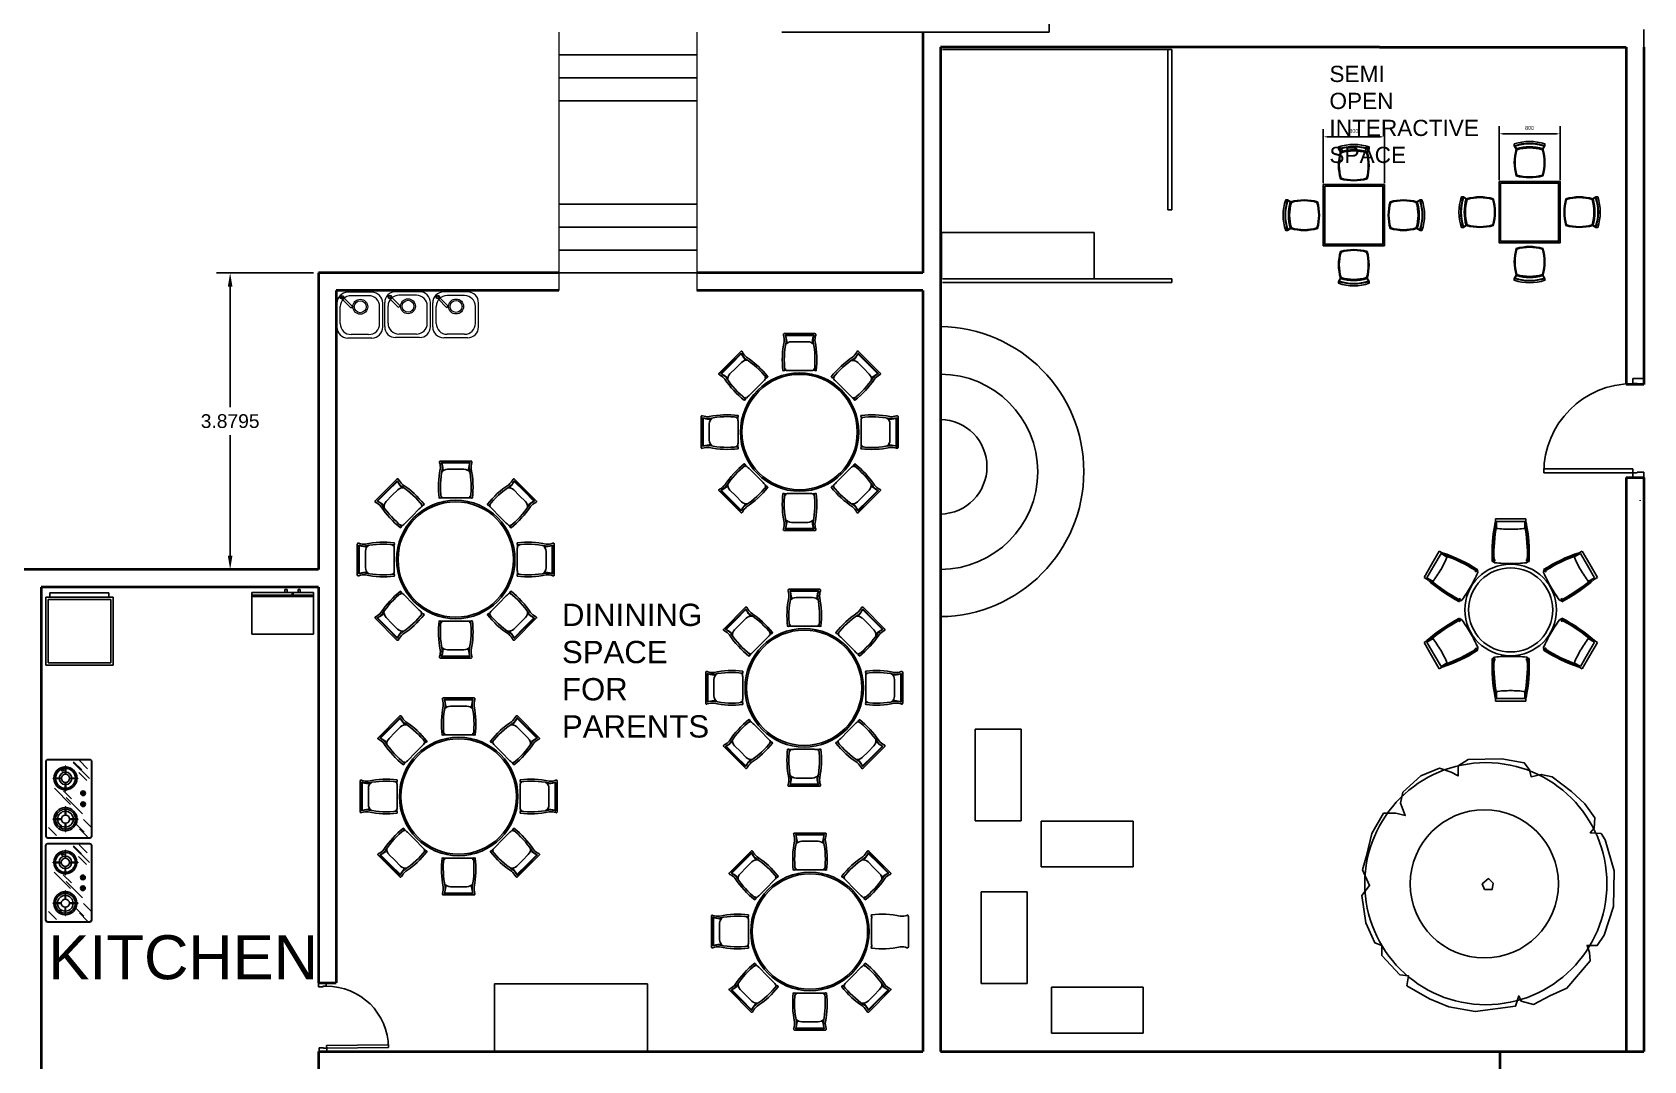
# Model space of a CAD drawing. Header units: metres. Extents: x -353 to 1688, y -477 to 135.
# Drawn here: x 468.83 to 489.92, y -353.58 to -340.12 of the extents above; entities that cross this region are included whole.
import ezdxf

# ---------------------------------------------------------------- set-up
doc = ezdxf.new("R2010")
doc.units = ezdxf.units.M
doc.header["$MEASUREMENT"] = 0
for name, color, linetype, lineweight in [('DIMENSION', 240, 'Continuous', 40), ('ELEVATION', 160, 'Continuous', 20), ('PLINTH', 7, 'Continuous', 20), ('WALL', 2, 'Continuous', 40)]:
    doc.layers.add(name, color=color, linetype=linetype, lineweight=lineweight)
for name, color, linetype in [('door space', 1, 'Continuous'), ('FUR', 7, 'Continuous'), ('ID-LOOSE', 31, 'Continuous'), ('ID-LOOSE2', 8, 'Continuous'), ('TREES', 82, 'Continuous'), ('WINDOW', 10, 'Continuous')]:
    doc.layers.add(name, color=color, linetype=linetype)
for name, color, linetype, plot in [('FURNITURE', 130, 'Continuous', False), ('STAIR', 231, 'Continuous', False), ('TEXT', 141, 'Continuous', False)]:
    doc.layers.add(name, color=color, linetype=linetype, plot=plot)
doc.styles.get("Standard").update_dxf_attribs({"font": 'arial.ttf'})
doc.dimstyles.new('Annotative', dxfattribs={"dimscale": 0, "dimtxt": 0.18, "dimasz": 0.18, "dimexe": 0.18, "dimexo": 0.0625, "dimgap": 0.09, "dimtad": 0, "dimtih": 1, "dimtoh": 1, "dimdec": 4, "dimzin": 0, "dimdsep": 46, "dimtxsty": 'Standard', "dimcen": 0.09, "dimadec": 0, "dimazin": 0, "dimtfac": 1, "dimtdec": 4, "dimtofl": 0, "dimtmove": 0, "dimatfit": 3, "dimfxl": 1, "dimtolj": 1, "dimtzin": 0, "dimarcsym": 0})
doc.dimstyles.new('ARCHITXT', dxfattribs={"dimtxt": 0.05, "dimasz": 0.05, "dimexe": 0.1, "dimexo": 0.02, "dimgap": 0.05, "dimtad": 1, "dimtih": 1, "dimtoh": 1, "dimdec": 0, "dimlfac": 1000, "dimzin": 0, "dimdsep": 46, "dimtxsty": 'Standard', "dimcen": 0.1, "dimdle": 0.18, "dimclrd": 15, "dimclre": 15, "dimclrt": 202, "dimadec": 0, "dimazin": 0, "dimtfac": 0.72, "dimtdec": 0, "dimtix": 1, "dimtmove": 2, "dimatfit": 3, "dimfxl": 1, "dimtolj": 1, "dimtzin": 0, "dimarcsym": 0})

# ---------------------------------------------------------------- blocks, each defined once
blk = doc.blocks.new('Simple tree 13_cad-block.com')
at = {"color": 0}
for points in [[(-1468, -1499), (-1766, -1175), (-1766, -1008), (-1883, -968), (-2037, -632), (-2103, -179), (-1973, -11), (-2089, 248), (-2025, 481), (-1935, 856), (-1740, 1192), (-1534, 1192), (-1378, 1153), (-1456, 1360), (-1416, 1541), (-1119, 1813), (-809, 1943), (-615, 1878), (-498, 1813), (-498, 1981), (-330, 2085), (227, 2098), (602, 2033), (692, 1917), (718, 1800), (886, 1839), (1068, 1800), (1391, 1555), (1611, 1348), (1779, 1115), (1766, 946), (1701, 868), (1883, 856), (1948, 752), (2102, 235), (2090, -361), (1934, -839), (1818, -1008), (1649, -1008), (1689, -1124), (1701, -1266), (1313, -1719), (1028, -1848), (757, -1991), (550, -1939), (511, -1848), (459, -2017), (-214, -2107), (-653, -2029), (-977, -1900), (-1352, -1681), (-1326, -1512)], [(-58, -76), (-97, 15), (6, 105), (84, 28), (71, -76)]]:
    blk.add_lwpolyline(points, close=True, dxfattribs=at)
blk = doc.blocks.new('A$C1D6968EA')
at = {"layer": 'ID-LOOSE2'}
for p, q in [((0.001, 0.385), (0.02, 0.387)), ((0.02, 0.387), (0.016, 0.396)), ((0.02, 0.387), (0.02, 0.396)), ((0.374, 0.201), (0.374, 0.308)), ((0.455, 0.201), (0.455, 0.385)), ((0.456, 0.201), (0.456, 0.385)), ((0.464, 0.201), (0.464, 0.385)), ((0.001, 0.017), (0.02, 0.016)), ((0.02, 0.016), (0.016, 0.006)), ((0.02, 0.016), (0.02, 0.006)), ((0.374, 0.201), (0.374, 0.094)), ((0.455, 0.201), (0.455, 0.018)), ((0.456, 0.201), (0.456, 0.018)), ((0.464, 0.201), (0.464, 0.017))]:
    blk.add_line(p, q, dxfattribs=at)
for centre, radius, start, end in [((0.137, -0.752), 1.154, 78.4357, 96.8363), ((-0.011, 0.389), 0.012, 341.7536, 26.5375), ((0.276, 0.307), 0.0978, 0.5164, 53.1927), ((0.346, 0.685), 0.317, 271.1591, 287.5641), ((0.394, 0.618), 0.241, 264.5513, 285.9626), ((0.454, 0.385), 0.000433, 341.7715, 99.2202), ((0.455, 0.385), 0.000725, 357.3762, 107.5208), ((0.461, 0.384), 0.00242, 10.345, 111.3742), ((0.137, 1.154), 1.154, 263.1637, 281.5643), ((-0.011, 0.014), 0.012, 333.4625, 18.2464), ((0.276, 0.095), 0.0978, 306.8073, 359.4836), ((0.346, -0.282), 0.317, 72.4359, 88.8409), ((0.394, -0.216), 0.241, 74.0374, 95.4487), ((0.454, 0.018), 0.000433, 260.7798, 18.2285), ((0.455, 0.018), 0.000725, 252.4792, 2.6238), ((0.461, 0.018), 0.00242, 248.6258, 349.655)]:
    blk.add_arc(centre, radius, start, end, dxfattribs=at)
blk = doc.blocks.new('A$C027E3DAA')
at = {"lineweight": 5}
for p, q in [((0, 100), (0, 320)), ((48, 356), (128, 276)), ((142, 290), (63, 369)), ((320, 420), (100, 420)), ((291, 388), (131, 388)), ((420, 100), (420, 320)), ((31, 132), (31, 288)), ((128, 276), (142, 290)), ((391, 132), (391, 288)), ((291, 32), (131, 32)), ((320, 0), (100, 0))]:
    blk.add_line(p, q, dxfattribs=at)
for centre, radius in [((47, 373), 16.5), ((47, 373), 8.24), ((214, 287), 68.5), ((214, 287), 54.8)]:
    blk.add_circle(centre, radius, dxfattribs=at)
for centre, start, end in [((100, 320), 90, 180), ((131, 288), 90, 180), ((291, 288), 0, 90), ((320, 320), 0, 90), ((100, 100), 180, 270), ((131, 132), 180, 270), ((291, 132), 270, 0), ((320, 100), 270, 0)]:
    blk.add_arc(centre, 100, start, end, dxfattribs=at)
blk = doc.blocks.new('A$C525172BA')
for p, q in [((24, 337), (101, 414)), ((178, 369), (183, 369)), ((321, 203), (476, 357)), ((572, 369), (567, 369)), ((63, 254), (63, 249)), ((232, 89), (387, 244)), ((299, 254), (299, 249)), ((374, 194), (452, 271)), ((451, 254), (451, 249)), ((568, 22), (722, 177)), ((651, 97), (728, 175)), ((687, 254), (687, 249)), ((10, 41), (87, 118)), ((55, 74), (132, 151)), ((101, 2), (178, 79)), ((178, 133), (183, 133)), ((550, 48), (627, 125)), ((572, 133), (567, 133)), ((661, 42), (739, 119))]:
    blk.add_line(p, q)
at = {"ltscale": 0.18}
for p, q in [((178, 297), (178, 369)), ((183, 297), (183, 369)), ((567, 297), (567, 369)), ((572, 297), (572, 369)), ((135, 254), (63, 254)), ((135, 249), (63, 249)), ((178, 207), (178, 133)), ((183, 207), (183, 133)), ((225, 254), (299, 254)), ((225, 249), (299, 249)), ((525, 254), (451, 254)), ((525, 249), (451, 249)), ((567, 207), (567, 133)), ((572, 207), (572, 133)), ((615, 254), (687, 254)), ((615, 249), (687, 249)), ((319, 100), (319, 69)), ((327, 100), (327, 69)), ((423, 100), (423, 69)), ((431, 100), (431, 69))]:
    blk.add_line(p, q, dxfattribs=at)
for points in [[(20, 0), (730, 0, 0.414214), (750, 20), (750, 420, 0.414214), (730, 440), (20, 440, 0.414214), (0, 420), (0, 20, 0.414214)], [(20, 3), (730, 3, 0.414214), (747, 20), (747, 420, 0.414214), (730, 437), (20, 437, 0.414214), (3, 420), (3, 20, 0.414214)]]:
    blk.add_lwpolyline(points, format="xyb", close=True)
for centre in [(109, 291), (115, 300), (643, 284), (647, 273)]:
    blk.add_circle(centre, 3.58)
for centre, radius in [((180, 252), 39), ((570, 252), 39), ((323, 84), 22.5), ((427, 84), 22.5)]:
    blk.add_circle(centre, radius, dxfattribs=at)
for centre, radius, start, end in [((180, 252), 110, 91.3023, 178.6977), ((180, 252), 95, 91.5918, 178.4082), ((180, 252), 75, 91.9102, 178.0898), ((180, 252), 110, 1.3023, 88.6977), ((180, 252), 95, 1.5918, 88.4082), ((180, 252), 75, 1.9102, 88.0898), ((570, 252), 110, 91.3023, 178.6977), ((570, 252), 95, 91.5918, 178.4082), ((570, 252), 60, 92.388, 177.612), ((570, 252), 110, 1.3023, 88.6977), ((570, 252), 60, 2.388, 87.612), ((570, 252), 95, 1.5918, 88.4082), ((180, 252), 110, 181.3023, 268.6977), ((180, 252), 95, 181.5918, 268.4082), ((180, 252), 75, 181.9102, 268.0898), ((134, 252), 2.64, 288.751, 71.249), ((180, 297), 2.52, 186.7354, 353.2646), ((180, 206), 2.69, 21.7885, 158.2115), ((180, 252), 75, 271.9102, 358.0898), ((180, 252), 110, 271.3023, 358.6977), ((180, 252), 95, 271.5918, 358.4082), ((226, 252), 2.67, 110.5507, 249.4493), ((570, 252), 110, 181.3023, 268.6977), ((570, 252), 95, 181.5918, 268.4082), ((570, 252), 60, 182.388, 267.612), ((524, 252), 2.63, 288.412, 71.588), ((570, 297), 2.51, 183.9579, 356.0421), ((570, 206), 2.63, 17.9418, 162.0582), ((570, 252), 60, 272.388, 357.612), ((570, 252), 110, 271.3023, 358.6977), ((570, 252), 95, 271.5918, 358.4082), ((615, 252), 2.58, 104.2945, 255.7055), ((323, 84), 18.5, 111.3237, 248.6763), ((317, 100), 2, 0, 111.3237), ((317, 69), 2, 248.6763, 0), ((329, 100), 2, 68.6763, 180), ((329, 69), 2, 180, 291.3237), ((323, 84), 18.5, 291.3237, 68.6763), ((427, 84), 18.5, 111.3237, 248.6763), ((421, 100), 2, 0, 111.3237), ((421, 69), 2, 248.6763, 0), ((433, 100), 2, 68.6763, 180), ((433, 69), 2, 180, 291.3237), ((427, 84), 18.5, 291.3237, 68.6763)]:
    blk.add_arc(centre, radius, start, end, dxfattribs=at)
blk = doc.blocks.new('A$C46405F3B')
for p, q in [((0, 565), (560, 565)), ((0, 0), (0, 565)), ((560, 565), (560, 0)), ((560, 0), (0, 0))]:
    blk.add_line(p, q)
for points in [[(540, 545), (20, 545), (20, 20), (540, 20)], [(34, 600), (523, 600), (523, 565), (34, 565)]]:
    blk.add_lwpolyline(points, close=True)
blk = doc.blocks.new('C12')
for p, q in [((-0.7013, -0.8734), (-0.7013, -0.0048)), ((0.5813, -0.0048), (-0.7013, -0.0048)), ((0.5813, -0.8734), (0.5813, -0.0048)), ((-0.7013, -0.7942), (0.5813, -0.7942)), ((-0.7013, -0.8208), (0.5813, -0.8208)), ((-0.2794, -0.8734), (-0.2794, -0.8208)), ((-0.2549, -0.8734), (-0.2549, -0.8208)), ((-0.4266, -0.9363), (-0.4266, -0.8713)), ((-0.3802, -0.8713), (-0.3802, -0.9363)), ((-0.1512, -0.8713), (-0.1512, -0.9363)), ((-0.1048, -0.9363), (-0.1048, -0.8713)), ((-0.7013, -0.8734), (0.5813, -0.8734)), ((-0.3802, -0.9363), (-0.4266, -0.9363)), ((-0.1512, -0.9363), (-0.1048, -0.9363))]:
    blk.add_line(p, q)
blk = doc.blocks.new('62438789')
at = {"xscale": 10, "zscale": 10}
blk.add_blockref('C12', (0.933, -0.007), dxfattribs=at)
blk = doc.blocks.new('REFRIG4')
at = {"xscale": 0.1, "zscale": 0.1}
blk.add_blockref('62438789', (-0.033, 0.012), dxfattribs=at)
blk = doc.blocks.new('A$C8043')
at = {"layer": 'ID-LOOSE'}
blk.add_lwpolyline([(0.377, 1.275, 0.142857), (0.377, 1.625), (0.402, 1.667), (0.402, 1.692, 0.16432), (0.002, 1.692), (0.002, 1.667), (0.027, 1.625, 0.142857), (0.027, 1.275, 0.142857)], format="xyb", close=True, dxfattribs=at)
at = {"layer": 'ID-LOOSE2'}
for points in [[(0.395, 1.664, 0.159203), (0.01, 1.664), (0.03, 1.631, -0.139716), (0.375, 1.631)], [(0.035, 1.283, -0.138299), (0.035, 1.617, -0.138299), (0.369, 1.617, -0.138299), (0.369, 1.283, -0.138299)]]:
    blk.add_lwpolyline(points, format="xyb", close=True, dxfattribs=at)
at = {"layer": 'ID-LOOSE2', "color": 4}
for centre, start, end in [((0.202, 1.075), 71.3371, 108.6629), ((0.202, 1.025), 73.7398, 106.2602)]:
    blk.add_arc(centre, 0.625, start, end, dxfattribs=at)
blk = doc.blocks.new('*D161')
at = {"layer": 'Defpoints', "color": 0, "transparency": 16777216}
for p in [(488.825, -341.452), (488.025, -342.077), (488.825, -342.077)]:
    blk.add_point(p, dxfattribs=at)
at = {"layer": 'FURNITURE', "color": 15, "lineweight": -2, "transparency": 16777216}
for p, q in [((488.025, -342.057), (488.025, -341.352)), ((488.825, -342.057), (488.825, -341.352)), ((488.075, -341.452), (488.775, -341.452))]:
    blk.add_line(p, q, dxfattribs=at)
at = {"layer": 'FURNITURE', "color": 15, "transparency": 16777216}
for points in [[(488.075, -341.443), (488.075, -341.46), (488.025, -341.452)], [(488.775, -341.443), (488.775, -341.46), (488.825, -341.452)]]:
    blk.add_solid(points, dxfattribs=at)
at = {"layer": 'FURNITURE', "color": 202, "transparency": 16777216, "insert": (488.425, -341.376), "char_height": 0.05, "attachment_point": 5}
blk.add_mtext('\\A1;800', dxfattribs=at)
blk = doc.blocks.new('*D162')
at = {"layer": 'Defpoints', "color": 0, "transparency": 16777216}
for p in [(486.525, -341.491), (485.725, -342.116), (486.525, -342.116)]:
    blk.add_point(p, dxfattribs=at)
at = {"layer": 'FURNITURE', "color": 15, "lineweight": -2, "transparency": 16777216}
for p, q in [((485.725, -342.096), (485.725, -341.391)), ((486.525, -342.096), (486.525, -341.391)), ((485.775, -341.491), (486.475, -341.491))]:
    blk.add_line(p, q, dxfattribs=at)
at = {"layer": 'FURNITURE', "color": 15, "transparency": 16777216}
for points in [[(485.775, -341.483), (485.775, -341.5), (485.725, -341.491)], [(486.475, -341.483), (486.475, -341.5), (486.525, -341.491)]]:
    blk.add_solid(points, dxfattribs=at)
at = {"layer": 'FURNITURE', "color": 202, "transparency": 16777216, "insert": (486.125, -341.416), "char_height": 0.05, "attachment_point": 5}
blk.add_mtext('\\A1;800', dxfattribs=at)
blk = doc.blocks.new('CH-5')
at = {"layer": 'FUR', "color": 40}
for p, q in [((-199, 280), (-199, 324)), ((-199, 324), (1, 324)), ((201, 324), (1, 324)), ((201, 280), (201, 324)), ((-216, -208), (-206, -208)), ((218, -208), (208, -208)), ((-225, -234), (-205, -233)), ((227, -234), (207, -233))]:
    blk.add_line(p, q, dxfattribs=at)
at = {"layer": 'FUR', "color": 32}
for p, q in [((-199, 280), (-184, 280)), ((-183, 197), (-183, 289)), ((-183, 289), (1, 289)), ((185, 289), (1, 289)), ((185, 197), (185, 289)), ((201, 280), (186, 280)), ((-225, -234), (-240, -234)), ((227, -234), (242, -234))]:
    blk.add_line(p, q, dxfattribs=at)
for centre, radius, start, end in [((1822, -139), 2065, 168.2772, 182.6507), ((-1820, -139), 2065, 357.3493, 11.7228), ((-205, -233), 20, 182.6507, 264.361), ((1, 1852), 2115, 264.361, 270), ((1, 1852), 2115, 270, 275.639), ((207, -233), 20, 275.639, 357.3493)]:
    blk.add_arc(centre, radius, start, end, dxfattribs=at)
at = {"layer": 'FUR', "color": 40}
for centre, radius, start, end in [((1822, -139), 2050, 168.1902, 182.6507), ((1822, -139), 2040, 169.5139, 181.9483), ((-1820, -139), 2040, 358.0517, 10.4861), ((-1820, -139), 2050, 357.3493, 11.8098), ((14, 1799), 1614, 262.7905, 269.5563), ((-12, 1799), 1614, 270.4437, 277.2095), ((1822, -139), 2030, 181.9449, 182.6507), ((-1820, -139), 2030, 357.3493, 358.0551)]:
    blk.add_arc(centre, radius, start, end, dxfattribs=at)
blk = doc.blocks.new('RT-SET5')
at = {"layer": 'FUR', "color": 32}
blk.add_circle((1, -18), 600, dxfattribs=at)
at = {"layer": 'FUR', "color": 40}
blk.add_circle((1, -18), 550, dxfattribs=at)
at = {"color": 2}
blk.add_blockref('CH-5', (0, 852), dxfattribs=at)
for p, rotation in [((-753, 416), 59.99999999999999), ((754, 418), 299.9999999999999), ((-752, -454), 120), ((755, -452), 240), ((2, -888), 180)]:
    blk.add_blockref('CH-5', p, dxfattribs=dict(at, rotation=rotation))
blk = doc.blocks.new('*D172')
at = {"layer": 'Defpoints', "color": 0, "transparency": 16777216}
for p in [(472.575, -343.272), (471.42, -347.152), (472.575, -347.152)]:
    blk.add_point(p, dxfattribs=at)
at = {"layer": 'DIMENSION', "color": 0, "lineweight": -2, "transparency": 16777216}
for p, q in [((472.513, -343.272), (471.24, -343.272)), ((471.42, -343.452), (471.42, -345.03)), ((471.42, -346.972), (471.42, -345.394)), ((472.513, -347.152), (471.24, -347.152))]:
    blk.add_line(p, q, dxfattribs=at)
at = {"layer": 'DIMENSION', "color": 0, "transparency": 16777216}
for points in [[(471.39, -343.452), (471.45, -343.452), (471.42, -343.272)], [(471.39, -346.972), (471.45, -346.972), (471.42, -347.152)]]:
    blk.add_solid(points, dxfattribs=at)
at = {"layer": 'DIMENSION', "color": 0, "transparency": 16777216, "insert": (471.42, -345.212), "char_height": 0.18, "attachment_point": 5}
blk.add_mtext('\\A1;3.8795', dxfattribs=at)

msp = doc.modelspace()

# ---------------------------------------------------------------- linework, layer by layer
for p, q in [((489.91921, -344.73326), (489.91921, -340.31936)), ((489.68921, -345.95084), (489.68921, -345.95084)), ((489.68921, -345.95084), (489.68921, -345.95084))]:
    msp.add_line(p, q)
at = {"layer": 'Defpoints'}
msp.add_line((489.91823, -340.08883), (489.91921, -340.31936), dxfattribs=at)
at = {"layer": 'door space'}
for p, q in [((489.77527, -344.65542), (489.77527, -344.72019)), ((489.91921, -344.65542), (489.77527, -344.65542)), ((489.83284, -344.72019), (489.77527, -344.72019)), ((489.83284, -344.72019), (489.83284, -344.72739)), ((489.91921, -344.72739), (489.83284, -344.72739)), ((489.91921, -344.72739), (489.91921, -344.65542)), ((489.77527, -345.83569), (488.60939, -345.83569)), ((489.77527, -345.88607), (489.77527, -345.83569)), ((488.60939, -345.88607), (489.77527, -345.88607)), ((489.77527, -345.88607), (489.77527, -345.95084)), ((489.77527, -345.88607), (489.83284, -345.88607)), ((489.77527, -345.95084), (489.91921, -345.95084)), ((489.83284, -345.87887), (489.91921, -345.87887)), ((489.91921, -345.95084), (489.91921, -345.87887)), ((489.87004, -346.24645), (489.87004, -346.25365)), ((472.57466, -352.56229), (472.67466, -352.56129)), ((472.57516, -352.61229), (472.57466, -352.56229)), ((472.63511, -352.60669), (472.67511, -352.60628)), ((472.63511, -352.60669), (472.63516, -352.61169)), ((472.67466, -352.56129), (472.67511, -352.60628)), ((472.57516, -352.61229), (472.63516, -352.61169)), ((472.64319, -353.41165), (472.58319, -353.41225)), ((472.5837, -353.46225), (472.58319, -353.41225)), ((472.64319, -353.41165), (472.64324, -353.41665)), ((472.68324, -353.41624), (472.64324, -353.41665)), ((472.68289, -353.38125), (473.49285, -353.37312)), ((472.68324, -353.41624), (472.68289, -353.38125)), ((473.4932, -353.40811), (472.68324, -353.41624)), ((472.68324, -353.41624), (472.68369, -353.46124)), ((472.68369, -353.46124), (472.5837, -353.46225))]:
    msp.add_line(p, q, dxfattribs=at)
msp.add_ellipse((489.77527, -345.88607), major_axis=(-0.8244, -0.8244), ratio=1, start_param=3.92699082, end_param=5.49778714, dxfattribs=at)
at = {"layer": 'door space', "extrusion": (0, 0, -1)}
msp.add_ellipse((472.68324, -353.41624), major_axis=(0.57848, -0.56698), ratio=1, start_param=3.92699082, end_param=5.49778714, dxfattribs=at)
at = {"layer": 'ELEVATION'}
for p, q in [((472.80532, -352.19095), (472.8031, -352.19093)), ((479.71532, -353.46069), (479.71533, -353.46161))]:
    msp.add_line(p, q, dxfattribs=at)
at = {"layer": 'FURNITURE'}
for p, q in [((480.74296, -340.34863), (483.74296, -340.34863)), ((483.69296, -340.34863), (483.69296, -342.44863)), ((483.74296, -340.34863), (483.74296, -342.44863)), ((483.74296, -342.44863), (483.69296, -342.44863)), ((480.72822, -343.34278), (480.72822, -342.74278)), ((480.72822, -342.74278), (482.72822, -342.74278)), ((482.72822, -342.74278), (482.72822, -343.34278)), ((483.74296, -343.34863), (480.74296, -343.34863)), ((483.74296, -343.39863), (480.74296, -343.39863)), ((483.74296, -343.34863), (483.74296, -343.39863)), ((481.76947, -349.24162), (481.16947, -349.24162)), ((481.16947, -349.24162), (481.16947, -350.44162)), ((481.76947, -350.44162), (481.76947, -349.24162)), ((481.16947, -350.44162), (481.76947, -350.44162)), ((482.03551, -350.44372), (482.63551, -350.44372)), ((482.03551, -351.04372), (482.03551, -350.44372)), ((482.63551, -350.44372), (483.23551, -350.44372)), ((483.23551, -350.44372), (483.23551, -351.04372)), ((483.23551, -351.04372), (482.03551, -351.04372)), ((481.84835, -351.37011), (481.24835, -351.37011)), ((481.24835, -351.37011), (481.24835, -352.57011)), ((481.84835, -352.57011), (481.84835, -351.37011)), ((474.87985, -353.47324), (474.87985, -352.57324)), ((476.87985, -352.57324), (474.87985, -352.57324)), ((476.87985, -353.47324), (476.87985, -352.57324)), ((481.24835, -352.57011), (481.84835, -352.57011)), ((482.16748, -352.61946), (482.76748, -352.61946)), ((482.16748, -353.21946), (482.16748, -352.61946)), ((482.76748, -352.61946), (483.36748, -352.61946)), ((483.36748, -352.61946), (483.36748, -353.21946)), ((483.36748, -353.21946), (482.16748, -353.21946))]:
    msp.add_line(p, q, dxfattribs=at)
for points in [[(485.72498, -342.11626), (486.52498, -342.11626), (486.52498, -342.91626), (485.72498, -342.91626)], [(485.74498, -342.13626), (486.50498, -342.13626), (486.50498, -342.89626), (485.74498, -342.89626)], [(488.02536, -342.07677), (488.82536, -342.07677), (488.82536, -342.87677), (488.02536, -342.87677)], [(488.04536, -342.09677), (488.80536, -342.09677), (488.80536, -342.85677), (488.04536, -342.85677)]]:
    msp.add_lwpolyline(points, close=True, dxfattribs=at)
for points in [[(479.0837, -344.08483, 0.10252325), (479.07412, -344.17222, -0.08046065), (479.08969, -344.54945, -0.30229994), (479.06527, -344.54652, 0.1979323), (479.05612, -344.54586, -0.02819302), (479.00206, -344.54945), (478.87201, -344.54945), (478.74196, -344.54945, -0.02819302), (478.6879, -344.54586, 0.1979323), (478.67875, -344.54652, -0.30229994), (478.65433, -344.54945, -0.08046065), (478.6699, -344.17222, 0.10252325), (478.66032, -344.08483, -0.58711132), (478.6711, -344.06565), (479.07292, -344.06565, -0.58711132)], [(478.12394, -344.307, 0.10252325), (478.17896, -344.37557, -0.08046065), (478.45671, -344.6313, -0.30229994), (478.43737, -344.6465, 0.1979323), (478.43044, -344.6525, -0.02819302), (478.39474, -344.69327), (478.30279, -344.78523), (478.21083, -344.87718, -0.02819302), (478.17006, -344.91287, 0.1979323), (478.16407, -344.91981, -0.30229994), (478.14886, -344.93915, -0.08046065), (477.89314, -344.6614, 0.10252325), (477.82457, -344.60638, -0.58711132), (477.81863, -344.58519), (478.10276, -344.30106, -0.58711132)], [(479.91945, -344.60638, 0.10252325), (479.85088, -344.6614, -0.08046065), (479.59515, -344.93915, -0.30229994), (479.57995, -344.91981, 0.1979323), (479.57396, -344.91287, -0.02819302), (479.53319, -344.87718), (479.44123, -344.78523), (479.34927, -344.69327, -0.02819302), (479.31358, -344.6525, 0.1979323), (479.30665, -344.6465, -0.30229994), (479.28731, -344.6313, -0.08046065), (479.56506, -344.37557, 0.10252325), (479.62007, -344.307, -0.58711132), (479.64126, -344.30106), (479.92539, -344.58519, -0.58711132)], [(477.60239, -345.14276, 0.10252325), (477.68978, -345.15234, -0.08046065), (478.06701, -345.13677, -0.30229994), (478.06408, -345.16119, 0.1979323), (478.06342, -345.17033, -0.02819302), (478.06701, -345.2244), (478.06701, -345.35445), (478.06701, -345.48449, -0.02819302), (478.06342, -345.53856, 0.1979323), (478.06408, -345.5477, -0.30229994), (478.06701, -345.57213, -0.08046065), (477.68978, -345.55656, 0.10252325), (477.60239, -345.56614, -0.58711132), (477.58321, -345.55536), (477.58321, -345.15354, -0.58711132)], [(480.14163, -345.56614, 0.10252325), (480.05424, -345.55656, -0.08046065), (479.67701, -345.57213, -0.30229994), (479.67994, -345.5477, 0.1979323), (479.6806, -345.53856, -0.02819302), (479.67701, -345.48449), (479.67701, -345.35445), (479.67701, -345.2244, -0.02819302), (479.6806, -345.17033, 0.1979323), (479.67994, -345.16119, -0.30229994), (479.67701, -345.13677, -0.08046065), (480.05424, -345.15234, 0.10252325), (480.14163, -345.14276, -0.58711132), (480.16081, -345.15354), (480.16081, -345.55536, -0.58711132)], [(474.58424, -345.75245, 0.10252325), (474.57465, -345.83983, -0.08046065), (474.59023, -346.21706, -0.30229994), (474.5658, -346.21413, 0.1979323), (474.55666, -346.21347, -0.02819302), (474.50259, -346.21706), (474.37255, -346.21706), (474.2425, -346.21706, -0.02819302), (474.18843, -346.21347, 0.1979323), (474.17929, -346.21413, -0.30229994), (474.15486, -346.21706, -0.08046065), (474.17044, -345.83983, 0.10252325), (474.16085, -345.75245, -0.58711132), (474.17164, -345.73326), (474.57346, -345.73326, -0.58711132)], [(477.82457, -346.10251, 0.10252325), (477.89314, -346.0475, -0.08046065), (478.14886, -345.76974, -0.30229994), (478.16407, -345.78909, 0.1979323), (478.17006, -345.79602, -0.02819302), (478.21083, -345.83171), (478.30279, -345.92367), (478.39474, -346.01562, -0.02819302), (478.43044, -346.05639, 0.1979323), (478.43737, -346.06239, -0.30229994), (478.45671, -346.07759, -0.08046065), (478.17896, -346.33332, 0.10252325), (478.12394, -346.40189, -0.58711132), (478.10276, -346.40783), (477.81863, -346.1237, -0.58711132)], [(479.62007, -346.40189, 0.10252325), (479.56506, -346.33332, -0.08046065), (479.28731, -346.07759, -0.30229994), (479.30665, -346.06239, 0.1979323), (479.31358, -346.05639, -0.02819302), (479.34927, -346.01562), (479.44123, -345.92367), (479.53319, -345.83171, -0.02819302), (479.57396, -345.79602, 0.1979323), (479.57995, -345.78909, -0.30229994), (479.59515, -345.76974, -0.08046065), (479.85088, -346.0475, 0.10252325), (479.91945, -346.10251, -0.58711132), (479.92539, -346.1237), (479.64126, -346.40783, -0.58711132)], [(473.62448, -345.97462, 0.10252325), (473.67949, -346.04319, -0.08046065), (473.95725, -346.29892, -0.30229994), (473.93791, -346.31412, 0.1979323), (473.93097, -346.32011, -0.02819302), (473.89528, -346.36088), (473.80332, -346.45284), (473.71137, -346.5448, -0.02819302), (473.6706, -346.58049, 0.1979323), (473.6646, -346.58742, -0.30229994), (473.6494, -346.60676, -0.08046065), (473.39367, -346.32901, 0.10252325), (473.3251, -346.274, -0.58711132), (473.31916, -346.25281), (473.60329, -345.96868, -0.58711132)], [(475.41999, -346.274, 0.10252325), (475.35142, -346.32901, -0.08046065), (475.09569, -346.60676, -0.30229994), (475.08049, -346.58742, 0.1979323), (475.07449, -346.58049, -0.02819302), (475.03372, -346.5448), (474.94177, -346.45284), (474.84981, -346.36088, -0.02819302), (474.81412, -346.32011, 0.1979323), (474.80718, -346.31412, -0.30229994), (474.78784, -346.29892, -0.08046065), (475.0656, -346.04319, 0.10252325), (475.12061, -345.97462, -0.58711132), (475.1418, -345.96868), (475.42593, -346.25281, -0.58711132)], [(478.66032, -346.62406, 0.10252325), (478.6699, -346.53668, -0.08046065), (478.65433, -346.15945, -0.30229994), (478.67875, -346.16238, 0.1979323), (478.6879, -346.16304, -0.02819302), (478.74196, -346.15945), (478.87201, -346.15945), (479.00206, -346.15945, -0.02819302), (479.05612, -346.16304, 0.1979323), (479.06527, -346.16238, -0.30229994), (479.08969, -346.15945, -0.08046065), (479.07412, -346.53668, 0.10252325), (479.0837, -346.62406, -0.58711132), (479.07292, -346.64325), (478.6711, -346.64325, -0.58711132)], [(473.10293, -346.81037, 0.10252325), (473.19032, -346.81995, -0.08046065), (473.56755, -346.80438, -0.30229994), (473.56462, -346.8288, 0.1979323), (473.56395, -346.83795, -0.02819302), (473.56755, -346.89202), (473.56755, -347.02206), (473.56755, -347.15211, -0.02819302), (473.56395, -347.20617, 0.1979323), (473.56462, -347.21532, -0.30229994), (473.56755, -347.23974, -0.08046065), (473.19032, -347.22417, 0.10252325), (473.10293, -347.23375, -0.58711132), (473.08375, -347.22297), (473.08375, -346.82115, -0.58711132)], [(475.64216, -347.23375, 0.10252325), (475.55477, -347.22417, -0.08046065), (475.17755, -347.23974, -0.30229994), (475.18047, -347.21532, 0.1979323), (475.18114, -347.20617, -0.02819302), (475.17755, -347.15211), (475.17755, -347.02206), (475.17755, -346.89202, -0.02819302), (475.18114, -346.83795, 0.1979323), (475.18047, -346.8288, -0.30229994), (475.17755, -346.80438, -0.08046065), (475.55477, -346.81995, 0.10252325), (475.64216, -346.81037, -0.58711132), (475.66135, -346.82115), (475.66135, -347.22297, -0.58711132)], [(473.3251, -347.77013, 0.10252325), (473.39367, -347.71511, -0.08046065), (473.6494, -347.43736, -0.30229994), (473.6646, -347.4567, 0.1979323), (473.6706, -347.46363, -0.02819302), (473.71137, -347.49933), (473.80332, -347.59128), (473.89528, -347.68324, -0.02819302), (473.93097, -347.72401, 0.1979323), (473.93791, -347.73, -0.30229994), (473.95725, -347.74521, -0.08046065), (473.67949, -348.00093, 0.10252325), (473.62448, -348.0695, -0.58711132), (473.60329, -348.07544), (473.31916, -347.79131, -0.58711132)], [(475.12061, -348.0695, 0.10252325), (475.0656, -348.00093, -0.08046065), (474.78784, -347.74521, -0.30229994), (474.80718, -347.73, 0.1979323), (474.81412, -347.72401, -0.02819302), (474.84981, -347.68324), (474.94177, -347.59128), (475.03372, -347.49933, -0.02819302), (475.07449, -347.46363, 0.1979323), (475.08049, -347.4567, -0.30229994), (475.09569, -347.43736, -0.08046065), (475.35142, -347.71511, 0.10252325), (475.41999, -347.77013, -0.58711132), (475.42593, -347.79131), (475.1418, -348.07544, -0.58711132)], [(479.14434, -347.43114, 0.10252325), (479.13475, -347.51852, -0.08046065), (479.15033, -347.89575, -0.30229994), (479.1259, -347.89282, 0.1979323), (479.11676, -347.89216, -0.02819302), (479.06269, -347.89575), (478.93265, -347.89575), (478.8026, -347.89575, -0.02819302), (478.74853, -347.89216, 0.1979323), (478.73939, -347.89282, -0.30229994), (478.71496, -347.89575, -0.08046065), (478.73054, -347.51852, 0.10252325), (478.72095, -347.43114, -0.58711132), (478.73173, -347.41195), (479.13356, -347.41195, -0.58711132)], [(478.18458, -347.65331, 0.10252325), (478.23959, -347.72188, -0.08046065), (478.51735, -347.97761, -0.30229994), (478.49801, -347.99281, 0.1979323), (478.49107, -347.9988, -0.02819302), (478.45538, -348.03957), (478.36342, -348.13153), (478.27147, -348.22349, -0.02819302), (478.2307, -348.25918, 0.1979323), (478.2247, -348.26611, -0.30229994), (478.2095, -348.28545, -0.08046065), (477.95377, -348.0077, 0.10252325), (477.8852, -347.95269, -0.58711132), (477.87926, -347.9315), (478.16339, -347.64737, -0.58711132)], [(479.98009, -347.95269, 0.10252325), (479.91152, -348.0077, -0.08046065), (479.65579, -348.28545, -0.30229994), (479.64059, -348.26611, 0.1979323), (479.63459, -348.25918, -0.02819302), (479.59382, -348.22349), (479.50187, -348.13153), (479.40991, -348.03957, -0.02819302), (479.37422, -347.9988, 0.1979323), (479.36728, -347.99281, -0.30229994), (479.34794, -347.97761, -0.08046065), (479.6257, -347.72188, 0.10252325), (479.68071, -347.65331, -0.58711132), (479.7019, -347.64737), (479.98603, -347.9315, -0.58711132)], [(474.16085, -348.29168, 0.10252325), (474.17044, -348.20429, -0.08046065), (474.15486, -347.82706, -0.30229994), (474.17929, -347.82999, 0.1979323), (474.18843, -347.83065, -0.02819302), (474.2425, -347.82706), (474.37255, -347.82706), (474.50259, -347.82706, -0.02819302), (474.55666, -347.83065, 0.1979323), (474.5658, -347.82999, -0.30229994), (474.59023, -347.82706, -0.08046065), (474.57465, -348.20429, 0.10252325), (474.58424, -348.29168, -0.58711132), (474.57346, -348.31086), (474.17164, -348.31086, -0.58711132)], [(477.66303, -348.48906, 0.10252325), (477.75042, -348.49864, -0.08046065), (478.12765, -348.48307, -0.30229994), (478.12472, -348.5075, 0.1979323), (478.12405, -348.51664, -0.02819302), (478.12765, -348.57071), (478.12765, -348.70075), (478.12765, -348.8308, -0.02819302), (478.12405, -348.88486, 0.1979323), (478.12472, -348.89401, -0.30229994), (478.12765, -348.91843, -0.08046065), (477.75042, -348.90286, 0.10252325), (477.66303, -348.91244, -0.58711132), (477.64385, -348.90166), (477.64385, -348.49984, -0.58711132)], [(480.20226, -348.91244, 0.10252325), (480.11487, -348.90286, -0.08046065), (479.73765, -348.91843, -0.30229994), (479.74057, -348.89401, 0.1979323), (479.74124, -348.88486, -0.02819302), (479.73765, -348.8308), (479.73765, -348.70075), (479.73765, -348.57071, -0.02819302), (479.74124, -348.51664, 0.1979323), (479.74057, -348.5075, -0.30229994), (479.73765, -348.48307, -0.08046065), (480.11487, -348.49864, 0.10252325), (480.20226, -348.48906, -0.58711132), (480.22145, -348.49984), (480.22145, -348.90166, -0.58711132)], [(474.62218, -348.85319, 0.10252325), (474.6126, -348.94058, -0.08046065), (474.62817, -349.31781, -0.30229994), (474.60375, -349.31488, 0.1979323), (474.5946, -349.31422, -0.02819302), (474.54054, -349.31781), (474.41049, -349.31781), (474.28045, -349.31781, -0.02819302), (474.22638, -349.31422, 0.1979323), (474.21724, -349.31488, -0.30229994), (474.19281, -349.31781, -0.08046065), (474.20838, -348.94058, 0.10252325), (474.1988, -348.85319, -0.58711132), (474.20958, -348.83401), (474.6114, -348.83401, -0.58711132)], [(473.66243, -349.07537, 0.10252325), (473.71744, -349.14393, -0.08046065), (473.9952, -349.39966, -0.30229994), (473.97585, -349.41486, 0.1979323), (473.96892, -349.42086, -0.02819302), (473.93323, -349.46163), (473.84127, -349.55359), (473.74932, -349.64554, -0.02819302), (473.70854, -349.68123, 0.1979323), (473.70255, -349.68817, -0.30229994), (473.68735, -349.70751, -0.08046065), (473.43162, -349.42976, 0.10252325), (473.36305, -349.37474, -0.58711132), (473.35711, -349.35355), (473.64124, -349.06942, -0.58711132)], [(475.45793, -349.37474, 0.10252325), (475.38937, -349.42976, -0.08046065), (475.13364, -349.70751, -0.30229994), (475.11844, -349.68817, 0.1979323), (475.11244, -349.68123, -0.02819302), (475.07167, -349.64554), (474.97971, -349.55359), (474.88776, -349.46163, -0.02819302), (474.85206, -349.42086, 0.1979323), (474.84513, -349.41486, -0.30229994), (474.82579, -349.39966, -0.08046065), (475.10354, -349.14393, 0.10252325), (475.15856, -349.07537, -0.58711132), (475.17975, -349.06942), (475.46388, -349.35355, -0.58711132)], [(477.8852, -349.44882, 0.10252325), (477.95377, -349.3938, -0.08046065), (478.2095, -349.11605, -0.30229994), (478.2247, -349.13539, 0.1979323), (478.2307, -349.14232, -0.02819302), (478.27147, -349.17802), (478.36342, -349.26997), (478.45538, -349.36193, -0.02819302), (478.49107, -349.4027, 0.1979323), (478.49801, -349.4087, -0.30229994), (478.51735, -349.4239, -0.08046065), (478.23959, -349.67963, 0.10252325), (478.18458, -349.74819, -0.58711132), (478.16339, -349.75414), (477.87926, -349.47001, -0.58711132)], [(479.68071, -349.74819, 0.10252325), (479.6257, -349.67963, -0.08046065), (479.34794, -349.4239, -0.30229994), (479.36728, -349.4087, 0.1979323), (479.37422, -349.4027, -0.02819302), (479.40991, -349.36193), (479.50187, -349.26997), (479.59382, -349.17802, -0.02819302), (479.63459, -349.14232, 0.1979323), (479.64059, -349.13539, -0.30229994), (479.65579, -349.11605, -0.08046065), (479.91152, -349.3938, 0.10252325), (479.98009, -349.44882, -0.58711132), (479.98603, -349.47001), (479.7019, -349.75414, -0.58711132)], [(478.72095, -349.97037, 0.10252325), (478.73054, -349.88298, -0.08046065), (478.71496, -349.50575, -0.30229994), (478.73939, -349.50868, 0.1979323), (478.74853, -349.50934, -0.02819302), (478.8026, -349.50575), (478.93265, -349.50575), (479.06269, -349.50575, -0.02819302), (479.11676, -349.50934, 0.1979323), (479.1259, -349.50868, -0.30229994), (479.15033, -349.50575, -0.08046065), (479.13475, -349.88298, 0.10252325), (479.14434, -349.97037, -0.58711132), (479.13356, -349.98955), (478.73173, -349.98955, -0.58711132)], [(473.14088, -349.91112, 0.10252325), (473.22826, -349.9207, -0.08046065), (473.60549, -349.90513, -0.30229994), (473.60256, -349.92955, 0.1979323), (473.6019, -349.93869, -0.02819302), (473.60549, -349.99276), (473.60549, -350.12281), (473.60549, -350.25285, -0.02819302), (473.6019, -350.30692, 0.1979323), (473.60256, -350.31606, -0.30229994), (473.60549, -350.34049, -0.08046065), (473.22826, -350.32492, 0.10252325), (473.14088, -350.3345, -0.58711132), (473.12169, -350.32372), (473.12169, -349.9219, -0.58711132)], [(475.68011, -350.3345, 0.10252325), (475.59272, -350.32492, -0.08046065), (475.21549, -350.34049, -0.30229994), (475.21842, -350.31606, 0.1979323), (475.21908, -350.30692, -0.02819302), (475.21549, -350.25285), (475.21549, -350.12281), (475.21549, -349.99276, -0.02819302), (475.21908, -349.93869, 0.1979323), (475.21842, -349.92955, -0.30229994), (475.21549, -349.90513, -0.08046065), (475.59272, -349.9207, 0.10252325), (475.68011, -349.91112, -0.58711132), (475.69929, -349.9219), (475.69929, -350.32372, -0.58711132)], [(473.36305, -350.87087, 0.10252325), (473.43162, -350.81586, -0.08046065), (473.68735, -350.5381, -0.30229994), (473.70255, -350.55745, 0.1979323), (473.70854, -350.56438, -0.02819302), (473.74932, -350.60007), (473.84127, -350.69203), (473.93323, -350.78398, -0.02819302), (473.96892, -350.82476, 0.1979323), (473.97585, -350.83075, -0.30229994), (473.9952, -350.84595, -0.08046065), (473.71744, -351.10168, 0.10252325), (473.66243, -351.17025, -0.58711132), (473.64124, -351.17619), (473.35711, -350.89206, -0.58711132)], [(475.15856, -351.17025, 0.10252325), (475.10354, -351.10168, -0.08046065), (474.82579, -350.84595, -0.30229994), (474.84513, -350.83075, 0.1979323), (474.85206, -350.82476, -0.02819302), (474.88776, -350.78398), (474.97971, -350.69203), (475.07167, -350.60007, -0.02819302), (475.11244, -350.56438, 0.1979323), (475.11844, -350.55745, -0.30229994), (475.13364, -350.5381, -0.08046065), (475.38937, -350.81586, 0.10252325), (475.45793, -350.87087, -0.58711132), (475.46388, -350.89206), (475.17975, -351.17619, -0.58711132)], [(479.21941, -350.62007, 0.10252325), (479.20983, -350.70745, -0.08046065), (479.2254, -351.08468, -0.30229994), (479.20098, -351.08175, 0.1979323), (479.19183, -351.08109, -0.02819302), (479.13777, -351.08468), (479.00772, -351.08468), (478.87767, -351.08468, -0.02819302), (478.82361, -351.08109, 0.1979323), (478.81446, -351.08175, -0.30229994), (478.79004, -351.08468, -0.08046065), (478.80561, -350.70745, 0.10252325), (478.79603, -350.62007, -0.58711132), (478.80681, -350.60088), (479.20863, -350.60088, -0.58711132)], [(478.25966, -350.84224, 0.10252325), (478.31467, -350.91081, -0.08046065), (478.59242, -351.16654, -0.30229994), (478.57308, -351.18174, 0.1979323), (478.56615, -351.18773, -0.02819302), (478.53045, -351.2285), (478.4385, -351.32046), (478.34654, -351.41242, -0.02819302), (478.30577, -351.44811, 0.1979323), (478.29978, -351.45504, -0.30229994), (478.28458, -351.47438, -0.08046065), (478.02885, -351.19663, 0.10252325), (477.96028, -351.14162, -0.58711132), (477.95434, -351.12043), (478.23847, -350.8363, -0.58711132)], [(480.05516, -351.14162, 0.10252325), (479.98659, -351.19663, -0.08046065), (479.73087, -351.47438, -0.30229994), (479.71566, -351.45504, 0.1979323), (479.70967, -351.44811, -0.02819302), (479.6689, -351.41242), (479.57694, -351.32046), (479.48499, -351.2285, -0.02819302), (479.44929, -351.18773, 0.1979323), (479.44236, -351.18174, -0.30229994), (479.42302, -351.16654, -0.08046065), (479.70077, -350.91081, 0.10252325), (479.75578, -350.84224, -0.58711132), (479.77697, -350.8363), (480.0611, -351.12043, -0.58711132)], [(474.1988, -351.39242, 0.10252325), (474.20838, -351.30504, -0.08046065), (474.19281, -350.92781, -0.30229994), (474.21724, -350.93074, 0.1979323), (474.22638, -350.9314, -0.02819302), (474.28045, -350.92781), (474.41049, -350.92781), (474.54054, -350.92781, -0.02819302), (474.5946, -350.9314, 0.1979323), (474.60375, -350.93074, -0.30229994), (474.62817, -350.92781, -0.08046065), (474.6126, -351.30504, 0.10252325), (474.62218, -351.39242, -0.58711132), (474.6114, -351.41161), (474.20958, -351.41161, -0.58711132)], [(477.7381, -351.67799, 0.10252325), (477.82549, -351.68757, -0.08046065), (478.20272, -351.672, -0.30229994), (478.19979, -351.69643, 0.1979323), (478.19913, -351.70557, -0.02819302), (478.20272, -351.75964), (478.20272, -351.88968), (478.20272, -352.01973, -0.02819302), (478.19913, -352.07379, 0.1979323), (478.19979, -352.08294, -0.30229994), (478.20272, -352.10736, -0.08046065), (477.82549, -352.09179, 0.10252325), (477.7381, -352.10137, -0.58711132), (477.71892, -352.09059), (477.71892, -351.68877, -0.58711132)], [(480.27734, -352.10137, 0.10252325), (480.18995, -352.09179, -0.08046065), (479.81272, -352.10736, -0.30229994), (479.81565, -352.08294, 0.1979323), (479.81631, -352.07379, -0.02819302), (479.81272, -352.01973), (479.81272, -351.88968), (479.81272, -351.75964, -0.02819302), (479.81631, -351.70557, 0.1979323), (479.81565, -351.69643, -0.30229994), (479.81272, -351.672, -0.08046065), (480.18995, -351.68757, 0.10252325), (480.27734, -351.67799, -0.58711132), (480.29652, -351.68877), (480.29652, -352.09059, -0.58711132)], [(477.96028, -352.63775, 0.10252325), (478.02885, -352.58273, -0.08046065), (478.28458, -352.30498, -0.30229994), (478.29978, -352.32432, 0.1979323), (478.30577, -352.33125, -0.02819302), (478.34654, -352.36695), (478.4385, -352.4589), (478.53045, -352.55086, -0.02819302), (478.56615, -352.59163, 0.1979323), (478.57308, -352.59763, -0.30229994), (478.59242, -352.61283, -0.08046065), (478.31467, -352.86856, 0.10252325), (478.25966, -352.93712, -0.58711132), (478.23847, -352.94307), (477.95434, -352.65894, -0.58711132)], [(479.75578, -352.93712, 0.10252325), (479.70077, -352.86856, -0.08046065), (479.42302, -352.61283, -0.30229994), (479.44236, -352.59763, 0.1979323), (479.44929, -352.59163, -0.02819302), (479.48499, -352.55086), (479.57694, -352.4589), (479.6689, -352.36695, -0.02819302), (479.70967, -352.33125, 0.1979323), (479.71566, -352.32432, -0.30229994), (479.73087, -352.30498, -0.08046065), (479.98659, -352.58273, 0.10252325), (480.05516, -352.63775, -0.58711132), (480.0611, -352.65894), (479.77697, -352.94307, -0.58711132)], [(478.79603, -353.1593, 0.10252325), (478.80561, -353.07191, -0.08046065), (478.79004, -352.69468, -0.30229994), (478.81446, -352.69761, 0.1979323), (478.82361, -352.69827, -0.02819302), (478.87767, -352.69468), (479.00772, -352.69468), (479.13777, -352.69468, -0.02819302), (479.19183, -352.69827, 0.1979323), (479.20098, -352.69761, -0.30229994), (479.2254, -352.69468, -0.08046065), (479.20983, -353.07191, 0.10252325), (479.21941, -353.1593, -0.58711132), (479.20863, -353.17848), (478.80681, -353.17848, -0.58711132)]]:
    msp.add_lwpolyline(points, format="xyb", close=True, dxfattribs=at)
for centre, radius in [((478.87201, -345.35445), 0.775), ((478.87201, -345.35445), 0.755), ((474.37255, -347.02206), 0.775), ((474.37255, -347.02206), 0.755), ((478.93265, -348.70075), 0.775), ((478.93265, -348.70075), 0.755), ((474.41049, -350.12281), 0.775), ((474.41049, -350.12281), 0.755), ((487.85248, -351.26367), 1.58351), ((487.83301, -351.2662), 0.96958), ((479.00772, -351.88968), 0.775), ((479.00772, -351.88968), 0.755)]:
    msp.add_circle(centre, radius, dxfattribs=at)
for centre, radius, start, end in [((480.6943, -345.87226), 1.89762, 270.672138, 89.327862), ((480.7102, -345.87448), 1.27803, 270.285273, 89.714727), ((480.70499, -345.80843), 0.61894, 271.071523, 88.928477), ((480.70499, -345.80843), 0.61894, 151.54719, 156.78458)]:
    msp.add_arc(centre, radius, start, end, dxfattribs=at)
at = {"layer": 'PLINTH'}
for p, q in [((475.72265, -340.11971), (475.72265, -343.50226)), ((477.52913, -340.11971), (477.52913, -343.50226))]:
    msp.add_line(p, q, dxfattribs=at)
at = {"layer": 'STAIR'}
for p, q in [((477.52913, -340.41971), (475.72265, -340.41971)), ((477.52913, -340.71971), (475.72265, -340.71971)), ((477.52913, -341.01971), (475.72265, -341.01971)), ((477.52913, -342.37226), (475.72265, -342.37226)), ((477.52913, -342.67226), (475.72265, -342.67226)), ((477.52913, -342.67226), (475.72265, -342.67226)), ((477.52913, -342.97226), (475.72265, -342.97226)), ((477.52913, -343.27226), (475.72265, -343.27226))]:
    msp.add_line(p, q, dxfattribs=at)
at = {"layer": 'WALL'}
for p, q in [((480.48656, -340.12276), (480.48656, -343.27226)), ((480.71656, -340.31936), (480.71656, -353.46069)), ((486.45921, -340.31936), (480.71656, -340.31936)), ((486.45921, -340.31936), (489.68921, -340.31936)), ((489.68921, -340.31936), (489.68921, -344.73326)), ((489.91921, -340.31936), (489.91921, -344.73326)), ((475.72265, -343.27226), (472.57532, -343.27226)), ((472.57532, -343.27226), (472.57532, -347.15179)), ((480.48656, -343.27226), (477.52913, -343.27226)), ((475.72265, -343.50226), (472.80532, -343.50226)), ((472.80532, -343.50226), (472.80532, -352.56069)), ((480.48656, -343.50226), (477.52913, -343.50226)), ((480.48656, -343.50226), (477.52913, -343.50226)), ((480.48656, -343.50226), (480.48656, -344.61617)), ((480.48656, -343.50226), (480.48656, -353.46069)), ((489.91921, -344.73326), (489.68921, -344.73326)), ((489.68921, -345.95084), (489.68921, -353.46069)), ((489.68921, -345.95084), (489.91921, -345.95084)), ((489.91921, -345.95084), (489.91921, -351.88084)), ((472.57532, -347.15179), (468.71505, -347.15179)), ((472.57532, -347.38179), (468.94505, -347.38179)), ((468.94505, -347.38179), (468.94505, -357.27392)), ((472.57532, -347.38179), (472.57532, -352.56069)), ((489.91921, -351.88084), (489.91921, -353.46069)), ((472.57532, -352.56069), (472.80532, -352.56069)), ((472.57532, -353.46069), (480.48656, -353.46069)), ((472.57783, -353.46069), (472.57783, -353.69069)), ((480.71656, -353.46069), (488.03783, -353.46069)), ((488.03783, -355.59069), (488.03783, -353.46069)), ((488.03783, -353.46069), (489.91921, -353.46069))]:
    msp.add_line(p, q, dxfattribs=at)
at = {"layer": 'WINDOW'}
for p in [(482.13829, -339.89276), (478.63829, -340.12276)]:
    msp.add_line(p, (482.13829, -340.12276), dxfattribs=at)

# ---------------------------------------------------------------- block references
at = {"layer": 'FURNITURE'}
for p in [(485.92265, -343.31626), (488.22304, -343.27677)]:
    msp.add_blockref('A$C8043', p, dxfattribs=at)
at = {"layer": 'FURNITURE', "rotation": 90}
for p in [(489.22536, -342.67909), (486.92498, -342.71858)]:
    msp.add_blockref('A$C8043', p, dxfattribs=at)
at = {"layer": 'FURNITURE', "xscale": -1}
for p, rotation in [((487.62536, -342.67909), 269.9999999999968), ((485.32498, -342.71858), 269.9999999999968), ((485.92265, -341.71626), 180), ((488.22304, -341.67677), 180)]:
    msp.add_blockref('A$C8043', p, dxfattribs=dict(at, rotation=rotation))
at = {"layer": 'FURNITURE'}
for name, p, xscale, yscale, zscale in [('A$C027E3DAA', (472.81765, -344.12404), 0.001426284879213249, 0.001426284879213249, 0.001426284879213249), ('A$C027E3DAA', (473.44246, -344.11765), 0.001426284879213249, 0.001426284879213249, 0.001426284879213249), ('A$C027E3DAA', (474.07167, -344.12074), 0.001426284879213249, 0.001426284879213249, 0.001426284879213249), ('A$C46405F3B', (469.00743, -348.40349), 0.001574145158432935, 0.001574145158432935, 0.001574145158432935)]:
    msp.add_blockref(name, p, dxfattribs=dict(at, xscale=xscale, yscale=yscale, zscale=zscale))
at = {"layer": 'FURNITURE', "ltscale": 0.5}
for p, rotation in [((479.07351, -344.54652), 90), ((478.4432, -344.64068), 135), ((479.58578, -344.92564), 45), ((478.06409, -345.15295), 180), ((474.57404, -346.21414), 90), ((478.15824, -345.78326), 224.9999999999999), ((479.30082, -346.06822), 315), ((473.94374, -346.30829), 135), ((475.08631, -346.59325), 45), ((478.67051, -346.16237), 270), ((473.56462, -346.82056), 180), ((473.65878, -347.45087), 224.9999999999999), ((474.80135, -347.73583), 315), ((479.13414, -347.89283), 90), ((478.50384, -347.98698), 135), ((479.64641, -348.27194), 45), ((474.17105, -347.82998), 270), ((478.12472, -348.49925), 180), ((474.61199, -349.31488), 90), ((473.98168, -349.40904), 135), ((475.12426, -349.694), 45), ((478.21888, -349.12956), 224.9999999999999), ((479.36145, -349.41452), 315), ((478.73115, -349.50868), 270), ((473.60257, -349.92131), 180), ((473.69672, -350.55162), 224.9999999999999), ((474.8393, -350.83658), 315), ((479.20922, -351.08176), 90), ((478.57891, -351.17591), 135), ((479.72149, -351.46087), 45), ((474.20899, -350.93073), 270), ((478.1998, -351.68818), 180), ((478.29395, -352.31849), 224.9999999999999), ((479.43653, -352.60345), 315), ((478.80622, -352.69761), 270)]:
    msp.add_blockref('A$C1D6968EA', p, dxfattribs=dict(at, rotation=rotation))
for p in [(479.67993, -345.55594), (475.18047, -347.22356), (479.74057, -348.90225), (475.21842, -350.3243)]:
    msp.add_blockref('A$C1D6968EA', p, dxfattribs=at)
at = {"layer": 'FURNITURE', "color": 2, "xscale": 0.000999999996565748, "yscale": 0.000999999996565748, "zscale": 0.000999999996565748}
msp.add_blockref('RT-SET5', (488.17651, -347.66415), dxfattribs=at)
at = {"layer": 'FURNITURE'}
for name, p, xscale, yscale, zscale, rotation in [('REFRIG4', (472.10808, -348.00073), 0.6287817359651343, 0.6287817359651343, 0.6287817359651343, 180), ('A$C525172BA', (469.61031, -350.66624), 0.001370291690854982, 0.001370291690854982, 0.001370291690854982, 90), ('A$C525172BA', (469.60819, -351.76613), 0.001370291690854982, 0.001370291690854982, 0.001370291690854982, 90)]:
    msp.add_blockref(name, p, dxfattribs=dict(at, xscale=xscale, yscale=yscale, zscale=zscale, rotation=rotation))
at = {"layer": 'TREES', "xscale": 0.0007859523054717703, "yscale": 0.0007859523054717703, "zscale": 0.0007859523054717703}
msp.add_blockref('Simple tree 13_cad-block.com', (487.88131, -351.27911), dxfattribs=at)

# ---------------------------------------------------------------- texts
at = {"layer": 'TEXT', "attachment_point": 1}
for s, width, gutter_width, insert, char_height in [('SEMI OPEN INTERACTIVE SPACE', 0.0741932, 1.05927, (485.80541, -340.5621), 0.2118534), ('DININING SPACE FOR PARENTS', 0.1333621, 1.45967, (475.76225, -347.60001), 0.2919345), ('KITCHEN', 0.3875285, 2.87962, (469.04094, -351.93839), 0.575925)]:
    msp.add_mtext_dynamic_manual_height_columns(s, width=width, gutter_width=gutter_width, heights=[0], dxfattribs=dict(at, insert=insert, char_height=char_height))

# ---------------------------------------------------------------- dimensions: what is measured, and where the dimension line sits
at = {"layer": 'DIMENSION'}
dim = msp.add_linear_dim(base=(471.41959, -347.15179), p1=(472.57532, -343.27226), p2=(472.57532, -347.15179), angle=90, dimstyle='Annotative', dxfattribs=at)
dim.commit()
dim.dimension.update_dxf_attribs({"geometry": '*D172', "text_midpoint": (471.41959, -345.21202)})
at = {"layer": 'FURNITURE'}
for base, p1, p2, picture, middle in [((486.52498, -341.49126), (485.72498, -342.11626), (486.52498, -342.11626), '*D162', (486.12498, -341.41573)), ((488.82536, -341.45177), (488.02536, -342.07677), (488.82536, -342.07677), '*D161', (488.42536, -341.37624))]:
    dim = msp.add_linear_dim(base=base, p1=p1, p2=p2, dimstyle='ARCHITXT', dxfattribs=at)
    dim.commit()
    dim.dimension.update_dxf_attribs({"geometry": picture, "text_midpoint": middle})

doc.saveas('drawing.dxf')
